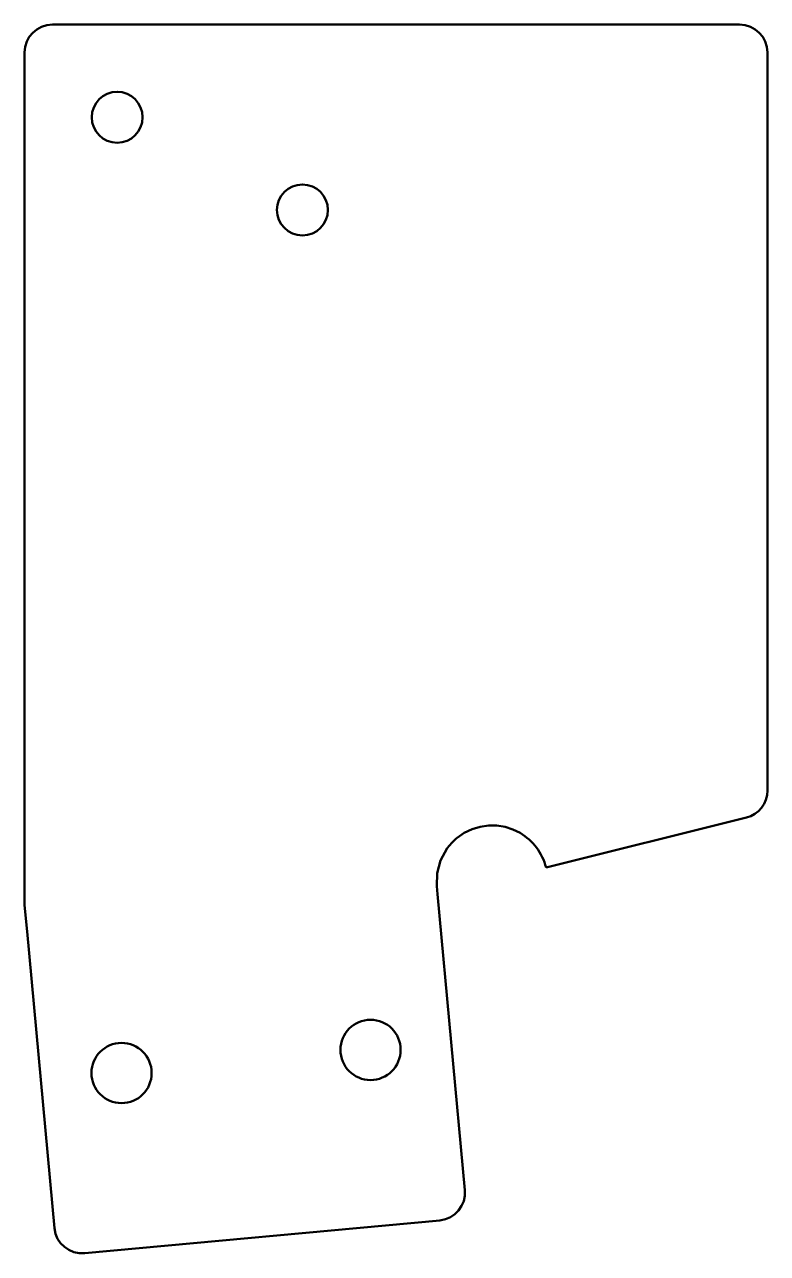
# Model space of a CAD drawing. Header units: millimetres. Extents: x 1 to 162, y 1 to 266.
import ezdxf

# ---------------------------------------------------------------- set-up
doc = ezdxf.new("R2010")
doc.units = ezdxf.units.MM
doc.layers.add('Contour', color=7, linetype='Continuous', lineweight=50)

msp = doc.modelspace()

# ---------------------------------------------------------------- linework, layer by layer
at = {"layer": 'Contour'}
for p, q in [((155.64, 266.47), (7.24, 266.47)), ((1.24, 260.47), (1.24, 82.23)), ((161.64, 101.19), (161.64, 260.47)), ((96.18, 92.06), (97.87, 92.87)), ((97.87, 92.87), (99.59, 93.39)), ((99.59, 93.39), (101.39, 93.65)), ((101.39, 93.65), (103.23, 93.63)), ((103.23, 93.63), (105.03, 93.34)), ((105.03, 93.34), (106.7, 92.8)), ((113.84, 84.58), (157.09, 95.37)), ((93.47, 89.92), (94.27, 90.69)), ((94.66, 91.02), (96.18, 92.06)), ((106.7, 92.8), (108.23, 92.05)), ((91.04, 86.11), (92.49, 88.74)), ((92.49, 88.74), (93.47, 89.92)), ((90.31, 83.35), (91.04, 86.11)), ((1.24, 82.23), (1.24, 76.47)), ((90.24, 80.57), (90.31, 83.35)), ((90.41, 78.83), (90.24, 80.57)), ((96.33, 14.99), (90.41, 78.83)), ((1.24, 76.47), (1.77, 70.77)), ((1.77, 70.77), (7.71, 6.77)), ((14.24, 1.35), (90.91, 8.46))]:
    msp.add_line(p, q, dxfattribs=at)
for centre, radius in [((21.24, 246.47), 5.5), ((61.24, 226.47), 5.5), ((75.95, 45.24), 6.5), ((22.18, 40.25), 6.5)]:
    msp.add_circle(centre, radius, dxfattribs=at)
for centre, radius, start, end in [((7.24, 260.47), 6, 90, 180), ((155.64, 260.47), 6, 0, 90), ((155.64, 101.19), 6, 284, 0), ((102.19, 81.68), 12, 128.9069, 131.2943), ((102.19, 81.68), 12, 14, 59.8069), ((90.35, 14.44), 6, 275.3, 5.3), ((13.68, 7.33), 6, 185.3, 275.3)]:
    msp.add_arc(centre, radius, start, end, dxfattribs=at)

doc.saveas('drawing.dxf')
